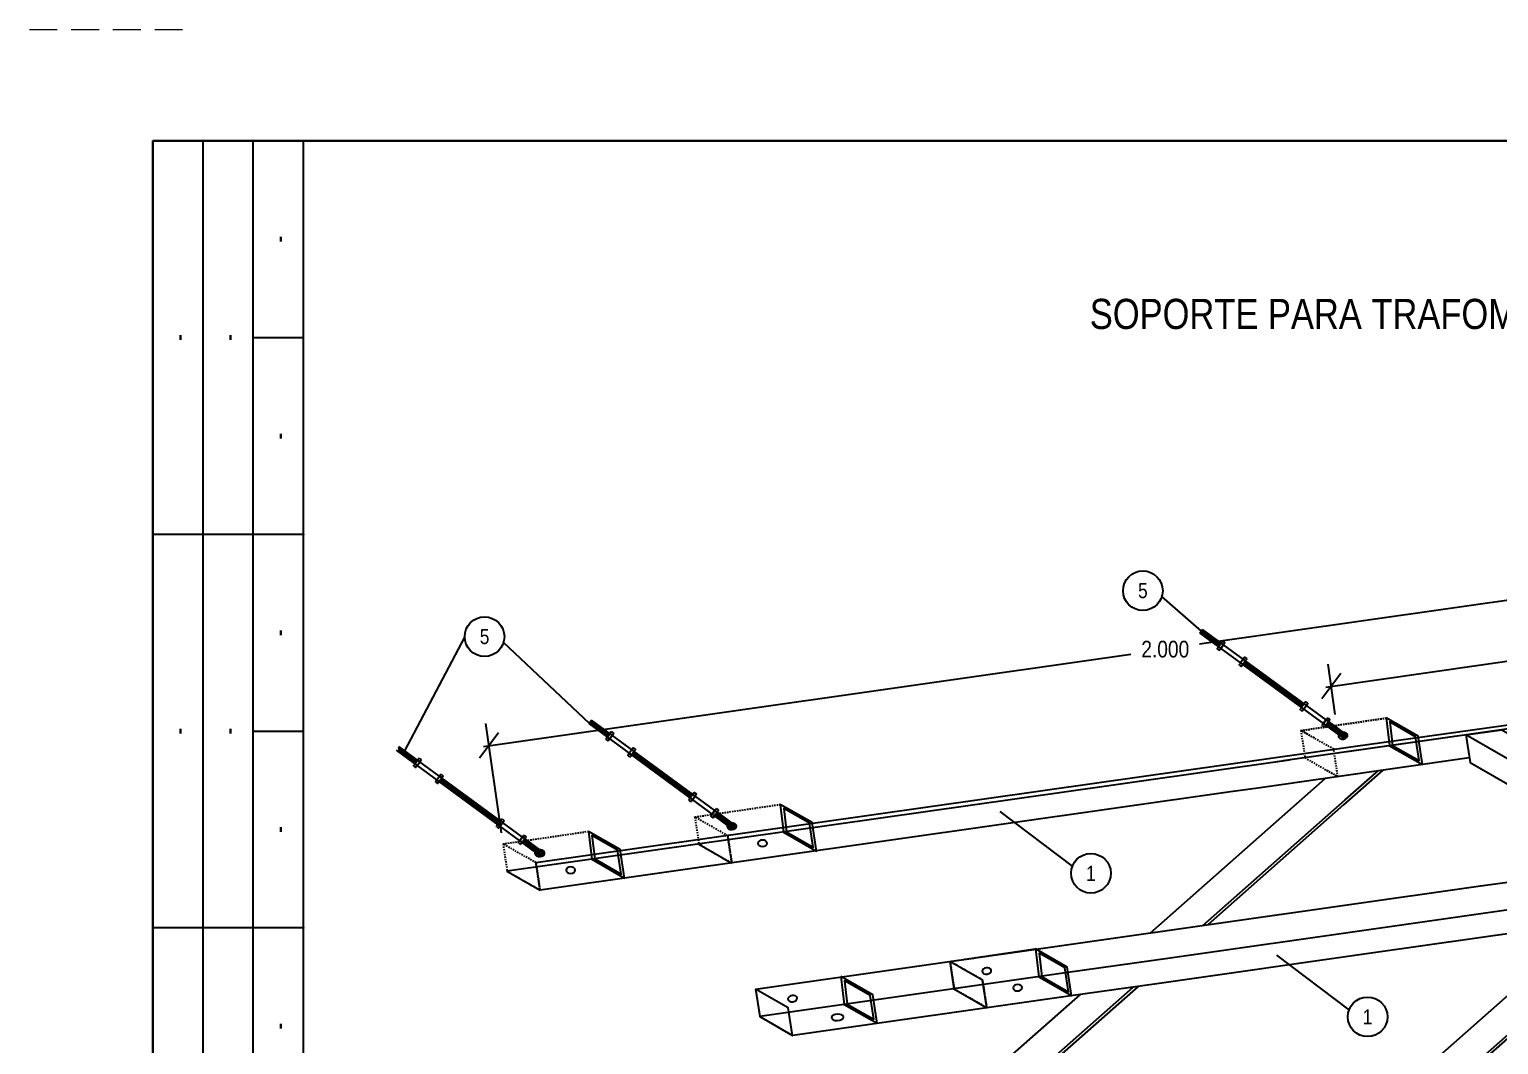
# Model space of a CAD drawing. Header units: millimetres. Extents: x 1804 to 3757, y 2643 to 7323.
# Drawn here: x 3274.2 to 3406, y 3145.5 to 3236.5 of the extents above; entities that cross this region are included whole.
import ezdxf
from ezdxf.enums import TextEntityAlignment as Align

# ---------------------------------------------------------------- set-up
doc = ezdxf.new("R2010")
doc.units = ezdxf.units.MM
doc.linetypes.add('DASHED', pattern=[0.75, 0.5, -0.25])
doc.linetypes.add('DASHED2', pattern=[0.375, 0.25, -0.125])
for name, color, linetype in [('_Cajetin Linea 2', 2, 'Continuous'), ('_Texto 1', 7, 'Continuous'), ('CAJETIN_T-1', 104, 'Continuous'), ('TEXTO', 7, 'Continuous')]:
    doc.layers.add(name, color=color, linetype=linetype)
for name, color, linetype, lineweight in [('_Cajetin Linea 3', 5, 'Continuous', 30), ('_Cajetin Linea 4', 3, 'DASHED', 0), ('POSTE', 7, 'Continuous', 13)]:
    doc.layers.add(name, color=color, linetype=linetype, lineweight=lineweight)
doc.styles.add('Disylays_86', font='swisscl.ttf', dxfattribs={"height": 2.2})
doc.styles.add('ROMANS', font='romans.shx')
doc.styles.add('Swis721 Cn BT', font='swissc.ttf')
doc.styles.add('texto50', font='ARIALN.TTF', dxfattribs={"height": 0.06})
doc.dimstyles.new('ELECTRICO', dxfattribs={"dimtxt": 1.4, "dimasz": 2, "dimexe": 2, "dimexo": 1, "dimgap": 1, "dimtad": 0, "dimtih": 1, "dimtoh": 1, "dimdsep": 46, "dimtxsty": 'ROMANS', "dimblk1": 'OBLIQUE', "dimblk2": 'OBLIQUE', "dimsah": 1, "dimcen": 0.09, "dimdle": 0.5, "dimclrd": 7, "dimclrt": 7, "dimadec": 0, "dimazin": 0, "dimtfac": 0.1125, "dimtofl": 0, "dimtmove": 2, "dimatfit": 2, "dimfxl": 1, "dimtolj": 1, "dimlwd": -1, "dimarcsym": 0})

# ---------------------------------------------------------------- blocks, each defined once
blk = doc.blocks.new('_Oblique')
at = {"color": 0, "lineweight": -2}
blk.add_line((-0.5, -0.5), (0.5, 0.5), dxfattribs=at)
blk = doc.blocks.new('*D266')
at = {"layer": 'Defpoints', "color": 0, "transparency": 16777216}
for p in [(3436.7, 3189.57), (3437.96, 3180.76), (3316.65, 3163.47)]:
    blk.add_point(p, dxfattribs=at)
at = {"layer": 'TEXTO', "color": 0, "lineweight": -2, "transparency": 16777216}
for p, q in [((3437.82, 3181.75), (3436.42, 3191.55)), ((3316.51, 3164.46), (3315.11, 3174.27))]:
    blk.add_line(p, q, dxfattribs=at)
at = {"layer": 'TEXTO', "color": 7, "transparency": 16777216}
for p, q in [((3437.2, 3189.64), (3379.13, 3181.37)), ((3314.9, 3172.22), (3372.96, 3180.49))]:
    blk.add_line(p, q, dxfattribs=at)
at = {"layer": 'TEXTO', "color": 7, "transparency": 16777216, "xscale": 2, "yscale": 2, "zscale": 2}
for p, rotation in [((3436.7, 3189.57), 8.107580775584381), ((3315.39, 3172.29), 188.1075807755844)]:
    blk.add_blockref('_Oblique', p, dxfattribs=dict(at, rotation=rotation))
at = {"layer": 'TEXTO', "color": 7, "transparency": 16777216, "insert": (3376.05, 3180.93), "char_height": 0.06, "attachment_point": 5, "style": 'texto50'}
blk.add_mtext('\\A1;{\\H25x;2.000}', dxfattribs=at)
blk = doc.blocks.new('*D267')
at = {"layer": 'Defpoints', "color": 0, "transparency": 16777216}
for p in [(3437.46, 3184.26), (3437.96, 3180.76), (3391.44, 3174.1)]:
    blk.add_point(p, dxfattribs=at)
at = {"layer": 'TEXTO', "color": 0, "lineweight": -2, "transparency": 16777216}
for p, q in [((3437.82, 3181.75), (3437.17, 3186.24)), ((3391.3, 3175.09), (3390.66, 3179.59))]:
    blk.add_line(p, q, dxfattribs=at)
at = {"layer": 'TEXTO', "color": 7, "transparency": 16777216}
for p, q in [((3437.95, 3184.33), (3417.27, 3181.38)), ((3390.45, 3177.54), (3411.13, 3180.5))]:
    blk.add_line(p, q, dxfattribs=at)
at = {"layer": 'TEXTO', "color": 7, "transparency": 16777216, "xscale": 2, "yscale": 2, "zscale": 2}
for p, rotation in [((3437.46, 3184.26), 8.140352532471006), ((3390.94, 3177.61), 188.140352532471)]:
    blk.add_blockref('_Oblique', p, dxfattribs=dict(at, rotation=rotation))
at = {"layer": 'TEXTO', "color": 7, "transparency": 16777216, "insert": (3414.2, 3180.94), "char_height": 0.06, "attachment_point": 5, "style": 'texto50'}
blk.add_mtext('\\A1;{\\H25x;0.700}', dxfattribs=at)
blk = doc.blocks.new('*D268')
at = {"layer": 'Defpoints', "color": 0, "transparency": 16777216}
for p in [(3421.81, 3157.56), (3426.38, 3152.17), (3339.73, 3087.8)]:
    blk.add_point(p, dxfattribs=at)
at = {"layer": 'TEXTO', "color": 0, "lineweight": -2, "transparency": 16777216}
for p, q in [((3422.45, 3156.79), (3427.68, 3150.65)), ((3340.38, 3087.04), (3345.6, 3080.9))]:
    blk.add_line(p, q, dxfattribs=at)
at = {"layer": 'TEXTO', "color": 7, "transparency": 16777216}
for p, q in [((3426.76, 3152.5), (3387.42, 3119.06)), ((3343.93, 3082.1), (3383.27, 3115.53))]:
    blk.add_line(p, q, dxfattribs=at)
at = {"layer": 'TEXTO', "color": 7, "transparency": 16777216, "xscale": 2, "yscale": 2, "zscale": 2}
for p, rotation in [((3426.38, 3152.17), 40.36086046500108), ((3344.31, 3082.42), 220.3608604650011)]:
    blk.add_blockref('_Oblique', p, dxfattribs=dict(at, rotation=rotation))
at = {"layer": 'TEXTO', "color": 7, "transparency": 16777216, "insert": (3385.34, 3117.3), "char_height": 0.06, "attachment_point": 5, "style": 'texto50'}
blk.add_mtext('\\A1;{\\H25x;2.200}', dxfattribs=at)
blk = doc.blocks.new('CAJETIN ARMADO')
at = {"layer": '_Cajetin Linea 2', "color": 3}
for points in [[(1380.95, 5529.82), (1380.95, 5776.82)], [(1385.45, 5529.82), (1385.45, 5776.82)], [(1389.95, 5529.82), (1389.95, 5776.82)], [(1385.45, 5759.18), (1389.95, 5759.18)], [(1389.95, 5741.53), (1376.45, 5741.53)], [(1385.45, 5723.89), (1389.95, 5723.89)], [(1389.95, 5706.25), (1376.45, 5706.25)]]:
    blk.add_lwpolyline(points, dxfattribs=at)
at = {"layer": '_Cajetin Linea 3', "ltscale": 0.1}
blk.add_lwpolyline([(1569.36, 5499.82), (1376.45, 5499.82), (1376.45, 5776.82), (1569.36, 5776.82)], close=True, dxfattribs=at)
at = {"layer": '_Cajetin Linea 4', "ltscale": 5}
blk.add_line((1365.36, 5786.82), (1380.36, 5786.82), dxfattribs=at)
at = {"layer": 'CAJETIN_T-1', "color": 2}
for p in [(1389.95, 5741.53), (1389.95, 5706.25)]:
    blk.add_point(p, dxfattribs=at)
at = {"layer": '_Texto 1', "style": 'Disylays_86'}
for p in [(1387.7, 5768), (1378.7, 5759.18), (1383.2, 5759.18), (1387.7, 5750.36), (1387.7, 5732.71), (1378.7, 5723.89), (1383.2, 5723.89), (1387.7, 5715.07), (1387.7, 5697.43)]:
    blk.add_text('-', height=1.8, rotation=90, dxfattribs=at).set_placement(p, align=Align.MIDDLE_CENTER)

msp = doc.modelspace()

# ---------------------------------------------------------------- linework, layer by layer
at = {"color": 5}
for p, q in [((3379.293, 3182.558), (3375.742, 3185.659)), ((3307.845, 3171.811), (3313.214, 3182.006)), ((3324.402, 3174.267), (3316.69, 3181.541))]:
    msp.add_line(p, q, dxfattribs=at)
at = {"color": 3, "ltscale": 0.5}
for p, q in [((3379.161, 3182.378), (3379.402, 3182.706)), ((3379.161, 3182.378), (3379.402, 3182.706)), ((3379.161, 3182.378), (3379.402, 3182.706)), ((3379.161, 3182.378), (3392.104, 3172.888)), ((3379.222, 3182.46), (3379.244, 3182.318)), ((3379.293, 3182.558), (3379.341, 3182.247)), ((3379.364, 3182.655), (3379.438, 3182.176)), ((3390.47, 3174.591), (3379.402, 3182.706)), ((3379.447, 3182.673), (3379.535, 3182.104)), ((3379.545, 3182.601), (3379.632, 3182.033)), ((3379.642, 3182.53), (3379.729, 3181.962)), ((3379.739, 3182.459), (3379.826, 3181.891)), ((3379.836, 3182.388), (3379.924, 3181.819)), ((3379.933, 3182.316), (3380.021, 3181.748)), ((3380.03, 3182.245), (3380.118, 3181.677)), ((3380.127, 3182.174), (3380.215, 3181.606)), ((3380.225, 3182.103), (3380.312, 3181.534)), ((3380.322, 3182.031), (3380.409, 3181.463)), ((3380.419, 3181.96), (3380.506, 3181.392)), ((3380.516, 3181.889), (3380.604, 3181.321)), ((3380.613, 3181.818), (3380.701, 3181.25)), ((3380.71, 3181.747), (3380.798, 3181.178)), ((3380.782, 3181.104), (3381.104, 3181.544)), ((3380.807, 3181.675), (3380.876, 3181.232)), ((3381.034, 3181.448), (3380.852, 3181.2)), ((3380.905, 3181.604), (3380.947, 3181.329)), ((3381.002, 3181.533), (3381.018, 3181.426)), ((3381.111, 3181.46), (3381.034, 3181.448)), ((3381.162, 3181.622), (3381.099, 3181.537)), ((3381.111, 3181.46), (3381.099, 3181.537)), ((3381.111, 3181.46), (3381.235, 3181.369)), ((3381.239, 3181.634), (3381.162, 3181.622)), ((3381.239, 3181.634), (3381.363, 3181.543)), ((3381.375, 3181.466), (3381.312, 3181.381)), ((3381.363, 3181.543), (3381.375, 3181.466)), ((3380.787, 3181.111), (3380.724, 3181.025)), ((3380.736, 3180.948), (3380.724, 3181.025)), ((3380.736, 3180.948), (3380.86, 3180.857)), ((3380.864, 3181.123), (3380.787, 3181.111)), ((3380.864, 3181.123), (3380.852, 3181.2)), ((3380.86, 3180.857), (3380.937, 3180.869)), ((3380.864, 3181.123), (3380.988, 3181.032)), ((3381, 3180.955), (3380.937, 3180.869)), ((3380.988, 3181.032), (3381.065, 3181.043)), ((3380.988, 3181.032), (3381, 3180.955)), ((3380.995, 3180.948), (3381.317, 3181.387)), ((3381.247, 3181.292), (3381.065, 3181.043)), ((3381.235, 3181.369), (3381.312, 3181.381)), ((3381.235, 3181.369), (3381.247, 3181.292)), ((3383.134, 3180.177), (3383.071, 3180.091)), ((3383.21, 3180.189), (3383.134, 3180.177)), ((3383.21, 3180.189), (3383.335, 3180.098)), ((3382.759, 3179.665), (3382.696, 3179.58)), ((3382.708, 3179.503), (3382.696, 3179.58)), ((3382.708, 3179.503), (3382.832, 3179.412)), ((3382.835, 3179.677), (3382.759, 3179.665)), ((3383.006, 3180.002), (3382.824, 3179.754)), ((3382.835, 3179.677), (3382.824, 3179.754)), ((3382.832, 3179.412), (3382.909, 3179.424)), ((3382.835, 3179.677), (3382.96, 3179.586)), ((3382.971, 3179.509), (3382.909, 3179.424)), ((3382.96, 3179.586), (3383.036, 3179.598)), ((3382.96, 3179.586), (3382.971, 3179.509)), ((3382.966, 3179.502), (3383.289, 3179.942)), ((3383.083, 3180.014), (3383.006, 3180.002)), ((3383.219, 3179.846), (3383.036, 3179.598)), ((3383.063, 3179.634), (3383.083, 3179.503)), ((3383.083, 3180.014), (3383.071, 3180.091)), ((3383.083, 3180.014), (3383.207, 3179.923)), ((3383.134, 3179.731), (3383.18, 3179.432)), ((3383.205, 3179.828), (3383.277, 3179.36)), ((3383.207, 3179.923), (3383.284, 3179.935)), ((3383.207, 3179.923), (3383.219, 3179.846)), ((3383.346, 3180.021), (3383.284, 3179.935)), ((3383.287, 3179.858), (3383.374, 3179.289)), ((3383.335, 3180.098), (3383.346, 3180.021)), ((3383.384, 3179.786), (3383.471, 3179.218)), ((3383.481, 3179.715), (3383.568, 3179.147)), ((3383.578, 3179.644), (3383.666, 3179.076)), ((3383.675, 3179.573), (3383.763, 3179.004)), ((3383.772, 3179.501), (3383.86, 3178.933)), ((3383.87, 3179.43), (3383.957, 3178.862)), ((3383.967, 3179.359), (3384.054, 3178.791)), ((3384.064, 3179.288), (3384.151, 3178.719)), ((3384.161, 3179.216), (3384.248, 3178.648)), ((3384.258, 3179.145), (3384.346, 3178.577)), ((3384.355, 3179.074), (3384.443, 3178.506)), ((3384.452, 3179.003), (3384.54, 3178.435)), ((3384.55, 3178.932), (3384.637, 3178.363)), ((3384.647, 3178.86), (3384.734, 3178.292)), ((3384.744, 3178.789), (3384.831, 3178.221)), ((3384.841, 3178.718), (3384.928, 3178.15)), ((3384.938, 3178.647), (3385.026, 3178.078)), ((3385.035, 3178.575), (3385.123, 3178.007)), ((3385.132, 3178.504), (3385.22, 3177.936)), ((3385.23, 3178.433), (3385.317, 3177.865)), ((3385.327, 3178.362), (3385.414, 3177.793)), ((3385.424, 3178.291), (3385.511, 3177.722)), ((3385.521, 3178.219), (3385.608, 3177.651)), ((3385.618, 3178.148), (3385.706, 3177.58)), ((3385.715, 3178.077), (3385.803, 3177.509)), ((3385.812, 3178.006), (3385.9, 3177.437)), ((3385.91, 3177.934), (3385.997, 3177.366)), ((3386.007, 3177.863), (3386.094, 3177.295)), ((3386.104, 3177.792), (3386.191, 3177.224)), ((3386.201, 3177.721), (3386.288, 3177.152)), ((3386.298, 3177.649), (3386.386, 3177.081)), ((3386.395, 3177.578), (3386.483, 3177.01)), ((3386.492, 3177.507), (3386.58, 3176.939)), ((3386.59, 3177.436), (3386.677, 3176.868)), ((3386.687, 3177.365), (3386.774, 3176.796)), ((3386.784, 3177.293), (3386.871, 3176.725)), ((3386.881, 3177.222), (3386.968, 3176.654)), ((3386.978, 3177.151), (3387.066, 3176.583)), ((3387.075, 3177.08), (3387.163, 3176.511)), ((3387.172, 3177.008), (3387.26, 3176.44)), ((3387.27, 3176.937), (3387.357, 3176.369)), ((3387.367, 3176.866), (3387.454, 3176.298)), ((3387.464, 3176.795), (3387.551, 3176.226)), ((3387.561, 3176.723), (3387.649, 3176.155)), ((3387.658, 3176.652), (3387.746, 3176.084)), ((3387.755, 3176.581), (3387.843, 3176.013)), ((3387.852, 3176.51), (3387.94, 3175.942)), ((3387.95, 3176.439), (3388.037, 3175.87)), ((3388.047, 3176.367), (3388.134, 3175.799)), ((3388.144, 3176.296), (3388.231, 3175.728)), ((3388.241, 3176.225), (3388.31, 3175.779)), ((3388.674, 3176.183), (3388.597, 3176.171)), ((3388.674, 3176.183), (3388.798, 3176.092)), ((3388.222, 3175.659), (3388.159, 3175.574)), ((3388.171, 3175.497), (3388.159, 3175.574)), ((3388.171, 3175.497), (3388.295, 3175.406)), ((3388.534, 3176.085), (3388.222, 3175.659)), ((3388.299, 3175.671), (3388.222, 3175.659)), ((3388.299, 3175.671), (3388.287, 3175.748)), ((3388.295, 3175.406), (3388.372, 3175.418)), ((3388.299, 3175.671), (3388.423, 3175.58)), ((3388.338, 3176.154), (3388.381, 3175.876)), ((3388.435, 3175.503), (3388.372, 3175.418)), ((3388.423, 3175.58), (3388.5, 3175.592)), ((3388.423, 3175.58), (3388.435, 3175.503)), ((3388.43, 3175.496), (3388.752, 3175.936)), ((3388.435, 3176.082), (3388.452, 3175.973)), ((3388.546, 3176.008), (3388.469, 3175.997)), ((3388.682, 3175.84), (3388.5, 3175.592)), ((3388.532, 3176.011), (3388.533, 3176.006)), ((3388.597, 3176.171), (3388.534, 3176.085)), ((3388.546, 3176.008), (3388.534, 3176.085)), ((3388.546, 3176.008), (3388.67, 3175.917)), ((3388.67, 3175.917), (3388.747, 3175.929)), ((3388.67, 3175.917), (3388.682, 3175.84)), ((3388.81, 3176.015), (3388.747, 3175.929)), ((3388.798, 3176.092), (3388.81, 3176.015)), ((3324.33, 3174.256), (3324.571, 3174.584)), ((3324.33, 3174.256), (3324.571, 3174.584)), ((3324.33, 3174.256), (3324.571, 3174.584)), ((3324.33, 3174.256), (3337.273, 3164.767)), ((3324.391, 3174.339), (3324.413, 3174.196)), ((3324.462, 3174.436), (3324.51, 3174.125)), ((3324.533, 3174.533), (3324.607, 3174.054)), ((3335.639, 3166.469), (3324.571, 3174.584)), ((3324.617, 3174.551), (3324.704, 3173.982)), ((3324.714, 3174.479), (3324.801, 3173.911)), ((3324.811, 3174.408), (3324.898, 3173.84)), ((3324.908, 3174.337), (3324.995, 3173.769)), ((3325.005, 3174.266), (3325.093, 3173.697)), ((3325.102, 3174.195), (3325.19, 3173.626)), ((3325.199, 3174.123), (3325.287, 3173.555)), ((3325.297, 3174.052), (3325.384, 3173.484)), ((3325.394, 3173.981), (3325.481, 3173.413)), ((3325.491, 3173.91), (3325.578, 3173.341)), ((3325.588, 3173.838), (3325.675, 3173.27)), ((3325.685, 3173.767), (3325.773, 3173.199)), ((3325.782, 3173.696), (3325.87, 3173.128)), ((3325.879, 3173.625), (3325.967, 3173.056)), ((3325.977, 3173.553), (3326.045, 3173.11)), ((3390.131, 3174.128), (3390.193, 3174.214)), ((3390.142, 3174.051), (3390.131, 3174.128)), ((3390.142, 3174.051), (3390.267, 3173.96)), ((3390.511, 3174.647), (3390.188, 3174.207)), ((3390.27, 3174.226), (3390.193, 3174.214)), ((3390.258, 3174.303), (3390.441, 3174.551)), ((3390.27, 3174.226), (3390.258, 3174.303)), ((3390.267, 3173.96), (3390.343, 3173.972)), ((3390.27, 3174.226), (3390.394, 3174.135)), ((3390.343, 3173.972), (3390.406, 3174.058)), ((3390.394, 3174.135), (3390.471, 3174.147)), ((3390.394, 3174.135), (3390.406, 3174.058)), ((3390.406, 3174.058), (3390.718, 3174.484)), ((3390.517, 3174.563), (3390.441, 3174.551)), ((3390.47, 3174.591), (3392.344, 3173.216)), ((3390.517, 3174.052), (3390.497, 3174.181)), ((3390.506, 3174.64), (3390.568, 3174.725)), ((3390.517, 3174.563), (3390.506, 3174.64)), ((3390.517, 3174.563), (3390.642, 3174.472)), ((3390.645, 3174.737), (3390.568, 3174.725)), ((3390.614, 3173.981), (3390.568, 3174.278)), ((3390.711, 3173.91), (3390.639, 3174.376)), ((3390.642, 3174.472), (3390.718, 3174.484)), ((3390.642, 3174.472), (3390.653, 3174.395)), ((3390.645, 3174.737), (3390.769, 3174.646)), ((3390.718, 3174.484), (3390.781, 3174.569)), ((3390.808, 3173.839), (3390.721, 3174.407)), ((3390.769, 3174.646), (3390.781, 3174.569)), ((3390.905, 3173.767), (3390.818, 3174.336)), ((3391.002, 3173.696), (3390.915, 3174.264)), ((3391.1, 3173.625), (3391.012, 3174.193)), ((3391.197, 3173.554), (3391.109, 3174.122)), ((3391.294, 3173.482), (3391.206, 3174.051)), ((3391.391, 3173.411), (3391.303, 3173.979)), ((3391.488, 3173.34), (3391.401, 3173.908)), ((3391.585, 3173.269), (3391.498, 3173.837)), ((3391.682, 3173.198), (3391.595, 3173.766)), ((3391.78, 3173.126), (3391.692, 3173.695)), ((3391.877, 3173.055), (3391.789, 3173.623)), ((3391.974, 3172.984), (3391.886, 3173.552)), ((3325.956, 3172.989), (3325.893, 3172.903)), ((3325.905, 3172.826), (3325.893, 3172.903)), ((3325.905, 3172.826), (3326.029, 3172.735)), ((3325.951, 3172.982), (3326.273, 3173.422)), ((3326.033, 3173.001), (3325.956, 3172.989)), ((3326.203, 3173.326), (3326.021, 3173.078)), ((3326.033, 3173.001), (3326.021, 3173.078)), ((3326.029, 3172.735), (3326.106, 3172.747)), ((3326.033, 3173.001), (3326.157, 3172.91)), ((3326.074, 3173.482), (3326.116, 3173.207)), ((3326.169, 3172.833), (3326.106, 3172.747)), ((3326.157, 3172.91), (3326.234, 3172.922)), ((3326.157, 3172.91), (3326.169, 3172.833)), ((3326.164, 3172.826), (3326.486, 3173.266)), ((3326.171, 3173.411), (3326.187, 3173.304)), ((3326.28, 3173.338), (3326.203, 3173.326)), ((3326.416, 3173.17), (3326.234, 3172.922)), ((3326.331, 3173.5), (3326.268, 3173.415)), ((3326.28, 3173.338), (3326.268, 3173.415)), ((3326.28, 3173.338), (3326.404, 3173.247)), ((3326.408, 3173.512), (3326.331, 3173.5)), ((3326.404, 3173.247), (3326.481, 3173.259)), ((3326.404, 3173.247), (3326.416, 3173.17)), ((3326.408, 3173.512), (3326.532, 3173.421)), ((3326.544, 3173.344), (3326.481, 3173.259)), ((3326.532, 3173.421), (3326.544, 3173.344)), ((3391.692, 3173.19), (3391.718, 3173.194)), ((3392.071, 3172.913), (3391.983, 3173.481)), ((3392.151, 3172.953), (3392.081, 3173.41)), ((3392.104, 3172.888), (3392.344, 3173.216)), ((3392.222, 3173.05), (3392.178, 3173.338)), ((3392.293, 3173.147), (3392.275, 3173.267)), ((3307.073, 3171.873), (3320.015, 3162.383)), ((3307.276, 3172.15), (3307.349, 3171.671)), ((3318.381, 3164.086), (3307.313, 3172.201)), ((3307.359, 3172.168), (3307.446, 3171.599)), ((3307.456, 3172.096), (3307.544, 3171.528)), ((3307.553, 3172.025), (3307.641, 3171.457)), ((3307.65, 3171.954), (3307.738, 3171.386)), ((3307.748, 3171.883), (3307.835, 3171.314)), ((3307.845, 3171.811), (3307.932, 3171.243)), ((3307.942, 3171.74), (3308.029, 3171.172)), ((3308.039, 3171.669), (3308.126, 3171.101)), ((3308.136, 3171.598), (3308.224, 3171.03)), ((3308.233, 3171.527), (3308.321, 3170.958)), ((3308.33, 3171.455), (3308.418, 3170.887)), ((3308.428, 3171.384), (3308.515, 3170.816)), ((3308.525, 3171.313), (3308.612, 3170.745)), ((3308.622, 3171.242), (3308.709, 3170.673)), ((3308.694, 3170.599), (3309.016, 3171.039)), ((3308.719, 3171.17), (3308.787, 3170.727)), ((3308.946, 3170.943), (3308.764, 3170.695)), ((3308.816, 3171.099), (3308.859, 3170.824)), ((3308.913, 3171.028), (3308.93, 3170.921)), ((3309.023, 3170.955), (3308.946, 3170.943)), ((3309.074, 3171.117), (3309.011, 3171.032)), ((3309.023, 3170.955), (3309.011, 3171.032)), ((3309.023, 3170.955), (3309.147, 3170.864)), ((3309.151, 3171.129), (3309.074, 3171.117)), ((3309.151, 3171.129), (3309.275, 3171.038)), ((3309.287, 3170.961), (3309.224, 3170.876)), ((3309.275, 3171.038), (3309.287, 3170.961)), ((3327.928, 3171.543), (3327.865, 3171.458)), ((3327.877, 3171.381), (3327.865, 3171.458)), ((3327.877, 3171.381), (3328.001, 3171.29)), ((3328.004, 3171.555), (3327.928, 3171.543)), ((3328.175, 3171.881), (3327.993, 3171.632)), ((3328.004, 3171.555), (3327.993, 3171.632)), ((3328.001, 3171.29), (3328.078, 3171.302)), ((3328.004, 3171.555), (3328.129, 3171.464)), ((3328.14, 3171.387), (3328.078, 3171.302)), ((3328.129, 3171.464), (3328.205, 3171.476)), ((3328.129, 3171.464), (3328.14, 3171.387)), ((3328.135, 3171.38), (3328.458, 3171.82)), ((3328.252, 3171.892), (3328.175, 3171.881)), ((3328.388, 3171.724), (3328.205, 3171.476)), ((3328.232, 3171.512), (3328.252, 3171.381)), ((3328.303, 3172.055), (3328.24, 3171.969)), ((3328.252, 3171.892), (3328.24, 3171.969)), ((3328.252, 3171.892), (3328.376, 3171.801)), ((3328.379, 3172.067), (3328.303, 3172.055)), ((3328.303, 3171.609), (3328.349, 3171.31)), ((3328.374, 3171.706), (3328.446, 3171.239)), ((3328.376, 3171.801), (3328.453, 3171.813)), ((3328.376, 3171.801), (3328.388, 3171.724)), ((3328.379, 3172.067), (3328.504, 3171.976)), ((3328.515, 3171.899), (3328.453, 3171.813)), ((3328.456, 3171.736), (3328.543, 3171.167)), ((3328.504, 3171.976), (3328.515, 3171.899)), ((3328.553, 3171.664), (3328.64, 3171.096)), ((3328.65, 3171.593), (3328.738, 3171.025)), ((3328.747, 3171.522), (3328.835, 3170.954)), ((3328.844, 3171.451), (3328.932, 3170.882)), ((3328.941, 3171.379), (3329.029, 3170.811)), ((3329.039, 3171.308), (3329.126, 3170.74)), ((3329.136, 3171.237), (3329.223, 3170.669)), ((3329.233, 3171.166), (3329.32, 3170.598)), ((3329.33, 3171.095), (3329.418, 3170.526)), ((3329.427, 3171.023), (3329.515, 3170.455)), ((3329.524, 3170.952), (3329.612, 3170.384)), ((3308.699, 3170.606), (3308.636, 3170.52)), ((3308.648, 3170.443), (3308.636, 3170.52)), ((3308.648, 3170.443), (3308.772, 3170.352)), ((3308.776, 3170.618), (3308.699, 3170.606)), ((3308.776, 3170.618), (3308.764, 3170.695)), ((3308.772, 3170.352), (3308.849, 3170.364)), ((3308.776, 3170.618), (3308.9, 3170.527)), ((3308.912, 3170.45), (3308.849, 3170.364)), ((3308.9, 3170.527), (3308.977, 3170.538)), ((3308.9, 3170.527), (3308.912, 3170.45)), ((3308.906, 3170.443), (3309.229, 3170.883)), ((3309.159, 3170.787), (3308.977, 3170.538)), ((3309.147, 3170.864), (3309.224, 3170.876)), ((3309.147, 3170.864), (3309.159, 3170.787)), ((3311.045, 3169.672), (3310.982, 3169.586)), ((3311.122, 3169.684), (3311.045, 3169.672)), ((3311.122, 3169.684), (3311.246, 3169.593)), ((3311.246, 3169.593), (3311.258, 3169.516)), ((3329.621, 3170.881), (3329.709, 3170.313)), ((3329.719, 3170.81), (3329.806, 3170.241)), ((3329.816, 3170.738), (3329.903, 3170.17)), ((3329.913, 3170.667), (3330, 3170.099)), ((3330.01, 3170.596), (3330.098, 3170.028)), ((3330.107, 3170.525), (3330.195, 3169.957)), ((3330.204, 3170.454), (3330.292, 3169.885)), ((3330.301, 3170.382), (3330.389, 3169.814)), ((3330.399, 3170.311), (3330.486, 3169.743)), ((3330.496, 3170.24), (3330.583, 3169.672)), ((3330.593, 3170.169), (3330.68, 3169.6)), ((3330.69, 3170.097), (3330.778, 3169.529)), ((3330.787, 3170.026), (3330.875, 3169.458)), ((3330.884, 3169.955), (3330.972, 3169.387)), ((3330.981, 3169.884), (3331.069, 3169.315)), ((3331.079, 3169.812), (3331.166, 3169.244)), ((3331.176, 3169.741), (3331.263, 3169.173)), ((3331.273, 3169.67), (3331.36, 3169.102)), ((3331.37, 3169.599), (3331.458, 3169.031)), ((3310.67, 3169.16), (3310.607, 3169.075)), ((3310.619, 3168.998), (3310.607, 3169.075)), ((3310.619, 3168.998), (3310.743, 3168.907)), ((3310.747, 3169.172), (3310.67, 3169.16)), ((3310.917, 3169.498), (3310.735, 3169.249)), ((3310.747, 3169.172), (3310.735, 3169.249)), ((3310.743, 3168.907), (3310.82, 3168.919)), ((3310.747, 3169.172), (3310.871, 3169.081)), ((3310.883, 3169.004), (3310.82, 3168.919)), ((3310.871, 3169.081), (3310.948, 3169.093)), ((3310.871, 3169.081), (3310.883, 3169.004)), ((3310.878, 3168.997), (3311.2, 3169.437)), ((3310.994, 3169.509), (3310.917, 3169.498)), ((3311.13, 3169.341), (3310.948, 3169.093)), ((3310.974, 3169.129), (3310.994, 3168.998)), ((3310.994, 3169.509), (3310.982, 3169.586)), ((3310.994, 3169.509), (3311.118, 3169.418)), ((3311.045, 3169.226), (3311.091, 3168.927)), ((3311.117, 3169.323), (3311.189, 3168.856)), ((3311.118, 3169.418), (3311.195, 3169.43)), ((3311.118, 3169.418), (3311.13, 3169.341)), ((3311.258, 3169.516), (3311.195, 3169.43)), ((3311.198, 3169.353), (3311.286, 3168.784)), ((3311.295, 3169.281), (3311.383, 3168.713)), ((3311.393, 3169.21), (3311.48, 3168.642)), ((3311.49, 3169.139), (3311.577, 3168.571)), ((3311.587, 3169.068), (3311.674, 3168.499)), ((3311.684, 3168.996), (3311.771, 3168.428)), ((3311.781, 3168.925), (3311.869, 3168.357)), ((3311.878, 3168.854), (3311.966, 3168.286)), ((3311.975, 3168.783), (3312.063, 3168.215)), ((3312.073, 3168.712), (3312.16, 3168.143)), ((3312.17, 3168.64), (3312.257, 3168.072)), ((3312.267, 3168.569), (3312.354, 3168.001)), ((3312.364, 3168.498), (3312.451, 3167.93)), ((3312.461, 3168.427), (3312.549, 3167.858)), ((3312.558, 3168.355), (3312.646, 3167.787)), ((3312.655, 3168.284), (3312.743, 3167.716)), ((3331.467, 3169.528), (3331.555, 3168.959)), ((3331.564, 3169.456), (3331.652, 3168.888)), ((3331.662, 3169.385), (3331.749, 3168.817)), ((3331.759, 3169.314), (3331.846, 3168.746)), ((3331.856, 3169.243), (3331.943, 3168.674)), ((3331.953, 3169.171), (3332.04, 3168.603)), ((3332.05, 3169.1), (3332.138, 3168.532)), ((3332.147, 3169.029), (3332.235, 3168.461)), ((3332.244, 3168.958), (3332.332, 3168.389)), ((3332.342, 3168.887), (3332.429, 3168.318)), ((3332.439, 3168.815), (3332.526, 3168.247)), ((3332.536, 3168.744), (3332.623, 3168.176)), ((3332.633, 3168.673), (3332.72, 3168.105)), ((3332.73, 3168.602), (3332.818, 3168.033)), ((3332.827, 3168.53), (3332.915, 3167.962)), ((3332.924, 3168.459), (3333.012, 3167.891)), ((3333.022, 3168.388), (3333.109, 3167.82)), ((3333.119, 3168.317), (3333.206, 3167.748)), ((3312.753, 3168.213), (3312.84, 3167.645)), ((3312.85, 3168.142), (3312.937, 3167.573)), ((3312.947, 3168.07), (3313.034, 3167.502)), ((3313.044, 3167.999), (3313.131, 3167.431)), ((3313.141, 3167.928), (3313.229, 3167.36)), ((3313.238, 3167.857), (3313.326, 3167.289)), ((3313.335, 3167.786), (3313.423, 3167.217)), ((3313.433, 3167.714), (3313.52, 3167.146)), ((3313.53, 3167.643), (3313.617, 3167.075)), ((3313.627, 3167.572), (3313.714, 3167.004)), ((3313.724, 3167.501), (3313.811, 3166.932)), ((3313.821, 3167.429), (3313.909, 3166.861)), ((3313.918, 3167.358), (3314.006, 3166.79)), ((3314.015, 3167.287), (3314.103, 3166.719)), ((3314.113, 3167.216), (3314.2, 3166.647)), ((3314.21, 3167.145), (3314.297, 3166.576)), ((3314.307, 3167.073), (3314.394, 3166.505)), ((3314.404, 3167.002), (3314.491, 3166.434)), ((3333.216, 3168.245), (3333.303, 3167.677)), ((3333.313, 3168.174), (3333.4, 3167.606)), ((3333.391, 3167.538), (3333.328, 3167.452)), ((3333.34, 3167.375), (3333.328, 3167.452)), ((3333.34, 3167.375), (3333.464, 3167.284)), ((3333.703, 3167.963), (3333.391, 3167.538)), ((3333.468, 3167.549), (3333.391, 3167.538)), ((3333.41, 3168.103), (3333.479, 3167.657)), ((3333.468, 3167.549), (3333.456, 3167.626)), ((3333.464, 3167.284), (3333.541, 3167.296)), ((3333.468, 3167.549), (3333.592, 3167.458)), ((3333.507, 3168.032), (3333.55, 3167.754)), ((3333.604, 3167.381), (3333.541, 3167.296)), ((3333.592, 3167.458), (3333.669, 3167.47)), ((3333.592, 3167.458), (3333.604, 3167.381)), ((3333.599, 3167.375), (3333.921, 3167.814)), ((3333.604, 3167.961), (3333.621, 3167.851)), ((3333.715, 3167.886), (3333.638, 3167.875)), ((3333.851, 3167.719), (3333.669, 3167.47)), ((3333.702, 3167.889), (3333.702, 3167.884)), ((3333.766, 3168.049), (3333.703, 3167.963)), ((3333.715, 3167.886), (3333.703, 3167.963)), ((3333.715, 3167.886), (3333.839, 3167.795)), ((3333.843, 3168.061), (3333.766, 3168.049)), ((3333.839, 3167.795), (3333.916, 3167.807)), ((3333.839, 3167.795), (3333.851, 3167.719)), ((3333.843, 3168.061), (3333.967, 3167.97)), ((3333.979, 3167.893), (3333.916, 3167.807)), ((3333.967, 3167.97), (3333.979, 3167.893)), ((3314.501, 3166.931), (3314.589, 3166.363)), ((3314.598, 3166.86), (3314.686, 3166.291)), ((3314.695, 3166.788), (3314.783, 3166.22)), ((3314.793, 3166.717), (3314.88, 3166.149)), ((3314.89, 3166.646), (3314.977, 3166.078)), ((3314.987, 3166.575), (3315.074, 3166.006)), ((3315.084, 3166.503), (3315.171, 3165.935)), ((3315.181, 3166.432), (3315.269, 3165.864)), ((3315.278, 3166.361), (3315.366, 3165.793)), ((3315.375, 3166.29), (3315.463, 3165.722)), ((3315.473, 3166.219), (3315.56, 3165.65)), ((3315.57, 3166.147), (3315.657, 3165.579)), ((3315.667, 3166.076), (3315.754, 3165.508)), ((3315.764, 3166.005), (3315.851, 3165.437)), ((3315.861, 3165.934), (3315.949, 3165.365)), ((3315.958, 3165.862), (3316.046, 3165.294)), ((3316.055, 3165.791), (3316.143, 3165.223)), ((3316.153, 3165.72), (3316.221, 3165.274)), ((3316.25, 3165.649), (3316.292, 3165.371)), ((3316.509, 3165.666), (3316.446, 3165.58)), ((3316.585, 3165.678), (3316.509, 3165.666)), ((3316.585, 3165.678), (3316.71, 3165.587)), ((3335.3, 3166.006), (3335.362, 3166.092)), ((3335.311, 3165.93), (3335.3, 3166.006)), ((3335.311, 3165.93), (3335.436, 3165.838)), ((3335.68, 3166.525), (3335.357, 3166.085)), ((3335.439, 3166.104), (3335.362, 3166.092)), ((3335.427, 3166.181), (3335.61, 3166.429)), ((3335.439, 3166.104), (3335.427, 3166.181)), ((3335.436, 3165.838), (3335.513, 3165.85)), ((3335.439, 3166.104), (3335.564, 3166.013)), ((3335.513, 3165.85), (3335.575, 3165.936)), ((3335.564, 3166.013), (3335.64, 3166.025)), ((3335.564, 3166.013), (3335.575, 3165.936)), ((3335.575, 3165.936), (3335.888, 3166.362)), ((3335.686, 3166.441), (3335.61, 3166.429)), ((3335.639, 3166.469), (3337.513, 3165.094)), ((3335.686, 3165.93), (3335.666, 3166.059)), ((3335.675, 3166.518), (3335.737, 3166.604)), ((3335.686, 3166.441), (3335.675, 3166.518)), ((3335.686, 3166.441), (3335.811, 3166.35)), ((3335.814, 3166.615), (3335.737, 3166.604)), ((3335.783, 3165.859), (3335.737, 3166.157)), ((3335.88, 3165.788), (3335.808, 3166.254)), ((3335.811, 3166.35), (3335.888, 3166.362)), ((3335.811, 3166.35), (3335.823, 3166.273)), ((3335.814, 3166.615), (3335.939, 3166.524)), ((3335.888, 3166.362), (3335.95, 3166.447)), ((3335.977, 3165.717), (3335.89, 3166.285)), ((3335.939, 3166.524), (3335.95, 3166.447)), ((3336.074, 3165.645), (3335.987, 3166.214)), ((3336.171, 3165.574), (3336.084, 3166.142)), ((3336.269, 3165.503), (3336.181, 3166.071)), ((3336.366, 3165.432), (3336.278, 3166)), ((3336.463, 3165.361), (3336.375, 3165.929)), ((3336.56, 3165.289), (3336.473, 3165.858)), ((3336.657, 3165.218), (3336.57, 3165.786)), ((3336.754, 3165.147), (3336.667, 3165.715)), ((3336.851, 3165.076), (3336.764, 3165.644)), ((3316.134, 3165.154), (3316.071, 3165.069)), ((3316.083, 3164.992), (3316.071, 3165.069)), ((3316.083, 3164.992), (3316.207, 3164.901)), ((3316.446, 3165.58), (3316.134, 3165.154)), ((3316.21, 3165.166), (3316.134, 3165.154)), ((3316.21, 3165.166), (3316.199, 3165.243)), ((3316.207, 3164.901), (3316.284, 3164.913)), ((3316.21, 3165.166), (3316.335, 3165.075)), ((3316.346, 3164.998), (3316.284, 3164.913)), ((3316.335, 3165.075), (3316.411, 3165.087)), ((3316.335, 3165.075), (3316.346, 3164.998)), ((3316.341, 3164.991), (3316.664, 3165.431)), ((3316.347, 3165.578), (3316.364, 3165.468)), ((3316.458, 3165.503), (3316.381, 3165.492)), ((3316.594, 3165.335), (3316.411, 3165.087)), ((3316.444, 3165.506), (3316.445, 3165.501)), ((3316.458, 3165.503), (3316.446, 3165.58)), ((3316.458, 3165.503), (3316.582, 3165.412)), ((3316.582, 3165.412), (3316.659, 3165.424)), ((3316.582, 3165.412), (3316.594, 3165.335)), ((3316.721, 3165.51), (3316.659, 3165.424)), ((3316.71, 3165.587), (3316.721, 3165.51)), ((3336.949, 3165.004), (3336.861, 3165.573)), ((3336.861, 3165.068), (3336.887, 3165.072)), ((3337.046, 3164.933), (3336.958, 3165.501)), ((3337.143, 3164.862), (3337.055, 3165.43)), ((3337.24, 3164.791), (3337.153, 3165.359)), ((3337.32, 3164.831), (3337.25, 3165.288)), ((3337.273, 3164.767), (3337.513, 3165.094)), ((3337.391, 3164.928), (3337.347, 3165.217)), ((3337.462, 3165.025), (3337.444, 3165.145)), ((3318.042, 3163.623), (3318.105, 3163.709)), ((3318.054, 3163.547), (3318.042, 3163.623)), ((3318.054, 3163.547), (3318.178, 3163.455)), ((3318.422, 3164.142), (3318.1, 3163.702)), ((3318.182, 3163.721), (3318.105, 3163.709)), ((3318.17, 3163.798), (3318.352, 3164.046)), ((3318.182, 3163.721), (3318.17, 3163.798)), ((3318.178, 3163.455), (3318.255, 3163.467)), ((3318.182, 3163.721), (3318.306, 3163.63)), ((3318.255, 3163.467), (3318.318, 3163.553)), ((3318.306, 3163.63), (3318.383, 3163.642)), ((3318.306, 3163.63), (3318.318, 3163.553)), ((3318.318, 3163.553), (3318.63, 3163.979)), ((3318.429, 3164.058), (3318.352, 3164.046)), ((3318.381, 3164.086), (3320.256, 3162.711)), ((3318.428, 3163.547), (3318.408, 3163.676)), ((3318.417, 3164.135), (3318.48, 3164.22)), ((3318.429, 3164.058), (3318.417, 3164.135)), ((3318.429, 3164.058), (3318.553, 3163.967)), ((3318.557, 3164.232), (3318.48, 3164.22)), ((3318.525, 3163.476), (3318.48, 3163.774)), ((3318.622, 3163.405), (3318.551, 3163.871)), ((3318.553, 3163.967), (3318.63, 3163.979)), ((3318.553, 3163.967), (3318.565, 3163.89)), ((3318.557, 3164.232), (3318.681, 3164.141)), ((3318.63, 3163.979), (3318.693, 3164.064)), ((3318.72, 3163.334), (3318.632, 3163.902)), ((3318.681, 3164.141), (3318.693, 3164.064)), ((3318.817, 3163.262), (3318.729, 3163.831)), ((3318.914, 3163.191), (3318.826, 3163.759)), ((3319.011, 3163.12), (3318.924, 3163.688)), ((3319.108, 3163.049), (3319.021, 3163.617)), ((3319.205, 3162.977), (3319.118, 3163.546)), ((3319.302, 3162.906), (3319.215, 3163.475)), ((3319.4, 3162.835), (3319.312, 3163.403)), ((3319.497, 3162.764), (3319.409, 3163.332)), ((3319.594, 3162.693), (3319.506, 3163.261)), ((3319.691, 3162.621), (3319.604, 3163.19)), ((3319.788, 3162.55), (3319.701, 3163.118)), ((3319.885, 3162.479), (3319.798, 3163.047)), ((3319.604, 3162.685), (3319.629, 3162.689)), ((3319.982, 3162.408), (3319.895, 3162.976)), ((3320.062, 3162.448), (3319.992, 3162.905)), ((3320.015, 3162.383), (3320.256, 3162.711)), ((3320.134, 3162.545), (3320.089, 3162.833)), ((3320.205, 3162.642), (3320.186, 3162.762))]:
    msp.add_line(p, q, dxfattribs=at)
at = {"ltscale": 0.5}
for p, q in [((3438.254, 3178.254), (3386.624, 3170.912)), ((3438.254, 3178.254), (3392.375, 3171.73)), ((3392.905, 3172.198), (3419.538, 3175.954)), ((3369.909, 3168.954), (3392.905, 3172.198)), ((3387.204, 3170.995), (3381.895, 3170.24)), ((3387.204, 3170.995), (3386.045, 3170.83)), ((3381.895, 3170.24), (3371.205, 3168.72)), ((3371.205, 3168.72), (3317.031, 3161.016)), ((3319.592, 3161.796), (3369.909, 3168.954)), ((3404.122, 3159.67), (3419.03, 3161.788)), ((3368.65, 3154.624), (3404.122, 3159.67)), ((3422.521, 3159.781), (3394.924, 3155.856)), ((3394.924, 3155.856), (3376.486, 3153.234)), ((3339.293, 3150.448), (3368.65, 3154.624)), ((3356.717, 3152.926), (3364.385, 3154.052)), ((3376.486, 3153.234), (3367.098, 3151.899)), ((3367.098, 3151.899), (3339.669, 3147.999))]:
    msp.add_line(p, q, dxfattribs=at)
at = {"color": 7, "linetype": 'DASHED2', "ltscale": 0.5}
for p, q in [((3388.211, 3173.648), (3395.879, 3174.774)), ((3388.214, 3173.629), (3395.882, 3174.755)), ((3333.852, 3165.889), (3341.52, 3167.016)), ((3316.646, 3163.475), (3324.314, 3164.601)), ((3356.745, 3152.93), (3364.413, 3154.056))]:
    msp.add_line(p, q, dxfattribs=at)
for points in [[(3388.211, 3173.648), (3388.45, 3172.094)], [(3389.426, 3172.955), (3388.211, 3173.648)], [(3388.211, 3173.648), (3388.588, 3171.191), (3391.531, 3169.503), (3391.156, 3171.969), (3388.211, 3173.648)], [(3390.513, 3170.087), (3391.531, 3169.503), (3391.29, 3171.089)], [(3333.852, 3165.889), (3334.229, 3163.432), (3337.172, 3161.745), (3336.798, 3164.211), (3333.852, 3165.889)], [(3316.646, 3163.475), (3317.024, 3161.017), (3319.967, 3159.33), (3319.592, 3161.796), (3316.646, 3163.475)], [(3356.745, 3152.93), (3357.122, 3150.473), (3360.065, 3148.785), (3359.691, 3151.252), (3356.745, 3152.93)]]:
    msp.add_lwpolyline(points, dxfattribs=at)
at = {"ltscale": 0.5}
for points in [[(3395.879, 3174.774), (3396.174, 3172.272), (3399.117, 3170.584), (3398.723, 3173.145), (3395.879, 3174.774)], [(3396.438, 3172.309), (3398.822, 3170.942), (3398.493, 3173.08), (3396.19, 3174.406), (3396.438, 3172.309)], [(3403.324, 3171.183), (3384.361, 3168.486)], [(3379.433, 3156.158), (3392.189, 3167.413), (3395.139, 3170.016)], [(3395.566, 3170.077), (3392.04, 3166.966), (3379.859, 3156.219)], [(3374.688, 3155.483), (3390.395, 3169.342)], [(3384.361, 3168.486), (3381.895, 3168.136)], [(3381.895, 3168.136), (3319.966, 3159.333)], [(3341.52, 3167.016), (3341.816, 3164.513), (3344.759, 3162.826), (3344.365, 3165.386), (3341.52, 3167.016)], [(3342.079, 3164.551), (3344.463, 3163.183), (3344.134, 3165.322), (3341.831, 3166.647), (3342.079, 3164.551)], [(3324.314, 3164.601), (3324.61, 3162.099), (3327.553, 3160.411), (3327.159, 3162.972), (3324.314, 3164.601)], [(3324.873, 3162.136), (3327.257, 3160.769), (3326.928, 3162.907), (3324.625, 3164.233), (3324.873, 3162.136)], [(3334.207, 3163.447), (3334.207, 3163.447), (3337.172, 3161.747)], [(3334.455, 3163.494), (3334.5, 3163.468)], [(3317.001, 3161.033), (3317.001, 3161.033), (3319.966, 3159.333)], [(3317.249, 3161.079), (3317.294, 3161.053)], [(3373.051, 3120.124), (3416.293, 3158.278), (3421.496, 3159.042), (3415.085, 3153.385), (3376.409, 3119.26)], [(3376.253, 3119.438), (3415.234, 3153.832), (3421.067, 3158.979)], [(3425.486, 3158.077), (3394.924, 3153.732)], [(3364.413, 3154.056), (3364.709, 3151.554), (3367.651, 3149.867), (3367.257, 3152.427), (3364.413, 3154.056)], [(3356.717, 3152.926), (3357.095, 3150.469), (3360.038, 3148.781), (3359.663, 3151.248), (3356.717, 3152.926)], [(3364.972, 3151.591), (3367.356, 3150.224), (3367.027, 3152.363), (3364.724, 3153.688), (3364.972, 3151.591)], [(3394.924, 3153.732), (3375.29, 3150.941)], [(3346.961, 3151.577), (3347.256, 3149.075), (3350.199, 3147.388), (3349.805, 3149.948), (3346.961, 3151.577)], [(3347.519, 3149.112), (3349.904, 3147.745), (3349.575, 3149.884), (3347.272, 3151.209), (3347.519, 3149.112)], [(3364.944, 3151.587), (3365.104, 3151.496)], [(3339.293, 3150.451), (3339.67, 3147.994), (3342.613, 3146.306), (3342.238, 3148.773), (3339.293, 3150.451)], [(3339.315, 3150.301), (3339.669, 3147.999), (3342.634, 3146.299)], [(3367.569, 3149.843), (3342.634, 3146.299)], [(3350.005, 3133.705), (3368.436, 3149.967)], [(3351.733, 3131.717), (3373.18, 3150.641)], [(3373.606, 3150.701), (3351.888, 3131.539)], [(3375.29, 3150.941), (3367.569, 3149.843)], [(3367.604, 3149.874), (3367.624, 3149.863), (3367.62, 3149.889)]]:
    msp.add_lwpolyline(points, dxfattribs=at)
at = {"color": 1, "ltscale": 0.5}
msp.add_lwpolyline([(3403.008, 3173.242), (3406.239, 3173.702), (3431.81, 3158.976), (3428.592, 3158.518)], close=True, dxfattribs=at)
msp.add_lwpolyline([(3403.008, 3173.24), (3403.386, 3170.782), (3428.967, 3156.075), (3428.592, 3158.518), (3403.008, 3173.24)], dxfattribs=at)
at = {"color": 5}
for points in [[(3367.72, 3161.469), (3361.237, 3166.369)], [(3392.538, 3148.6), (3386.054, 3153.501)]]:
    msp.add_lwpolyline(points, dxfattribs=at)
at = {"linetype": 'DASHED2', "ltscale": 0.5}
for points in [[(3336.798, 3164.211), (3337.172, 3161.745), (3337.172, 3161.745), (3336.798, 3164.211), (3336.798, 3164.211)], [(3319.592, 3161.796), (3319.967, 3159.33), (3319.967, 3159.33), (3319.592, 3161.796), (3319.592, 3161.796)]]:
    msp.add_lwpolyline(points, dxfattribs=at)
at = {"color": 5}
for centre in [(3374.042, 3186.176), (3314.99, 3182.057), (3369.381, 3160.838), (3394.199, 3147.969)]:
    msp.add_circle(centre, 1.777, dxfattribs=at)
at = {"ltscale": 0.5, "extrusion": (0, 0, -1)}
for centre, major_axis, ratio in [((3392.004, 3173.167), (0.406, 0.058), 0.7060489), ((3337.173, 3165.045), (0.406, 0.058), 0.7060489), ((3337.173, 3165.045), (0.406, 0.058), 0.7060489), ((3337.173, 3165.045), (0.41, 0.011), 0.7060489), ((3339.916, 3163.535), (0.41, 0.011), 0.7060489), ((3319.916, 3162.662), (0.406, 0.058), 0.7060489), ((3319.968, 3162.63), (0.406, 0.058), 0.7060489), ((3319.968, 3162.63), (0.41, 0.011), 0.7060489), ((3322.71, 3161.12), (0.41, 0.011), 0.7060489), ((3360.039, 3152.082), (0.406, 0.058), 0.7060489), ((3342.614, 3149.607), (0.406, 0.058), 0.7060489), ((3362.809, 3150.576), (0.41, 0.011), 0.7060489), ((3346.65, 3147.919), (0.54, 0.014), 0.5363135)]:
    msp.add_ellipse(centre, major_axis=major_axis, ratio=ratio, start_param=-1.5707963, end_param=4.712389, dxfattribs=at)

# ---------------------------------------------------------------- block references
at = {"layer": 'POSTE', "lineweight": 25}
msp.add_blockref('CAJETIN ARMADO', (1908.798, -2550.311), dxfattribs=at)

# ---------------------------------------------------------------- texts
at = {"color": 7, "style": 'Swis721 Cn BT'}
msp.add_text('SOPORTE PARA TRAFOMIX', height=2.7, dxfattribs=at).set_placement((3389.9, 3209.648), align=Align.CENTER)
at = {"style": 'Swis721 Cn BT'}
for s, p in [('5', (3374.042, 3186.176)), ('5', (3314.99, 3182.057)), ('1', (3369.381, 3160.838)), ('1', (3394.199, 3147.969))]:
    msp.add_text(s, height=1.35, dxfattribs=at).set_placement(p, align=Align.MIDDLE)

# ---------------------------------------------------------------- dimensions: what is measured, and where the dimension line sits
at = {"layer": 'TEXTO'}
for p1, p2, distance, text, picture, middle in [((3316.646, 3163.475), (3437.958, 3180.757), 8.903, '{\\H25x;2.000}', '*D266', (3376.046, 3180.93)), ((3391.444, 3174.103), (3437.958, 3180.757), 3.541, '{\\H25x;0.700}', '*D267', (3414.2, 3180.935)), ((3339.734, 3087.803), (3421.807, 3157.556), -7.063, '{\\H25x;2.200}', '*D268', (3385.345, 3117.298))]:
    dim = msp.add_aligned_dim(p1=p1, p2=p2, distance=distance, text=text, dimstyle='ELECTRICO', override={"dimtxsty": 'texto50'}, dxfattribs=at)
    dim.commit()
    dim.dimension.update_dxf_attribs({"geometry": picture, "text_midpoint": middle})

doc.saveas('drawing.dxf')
